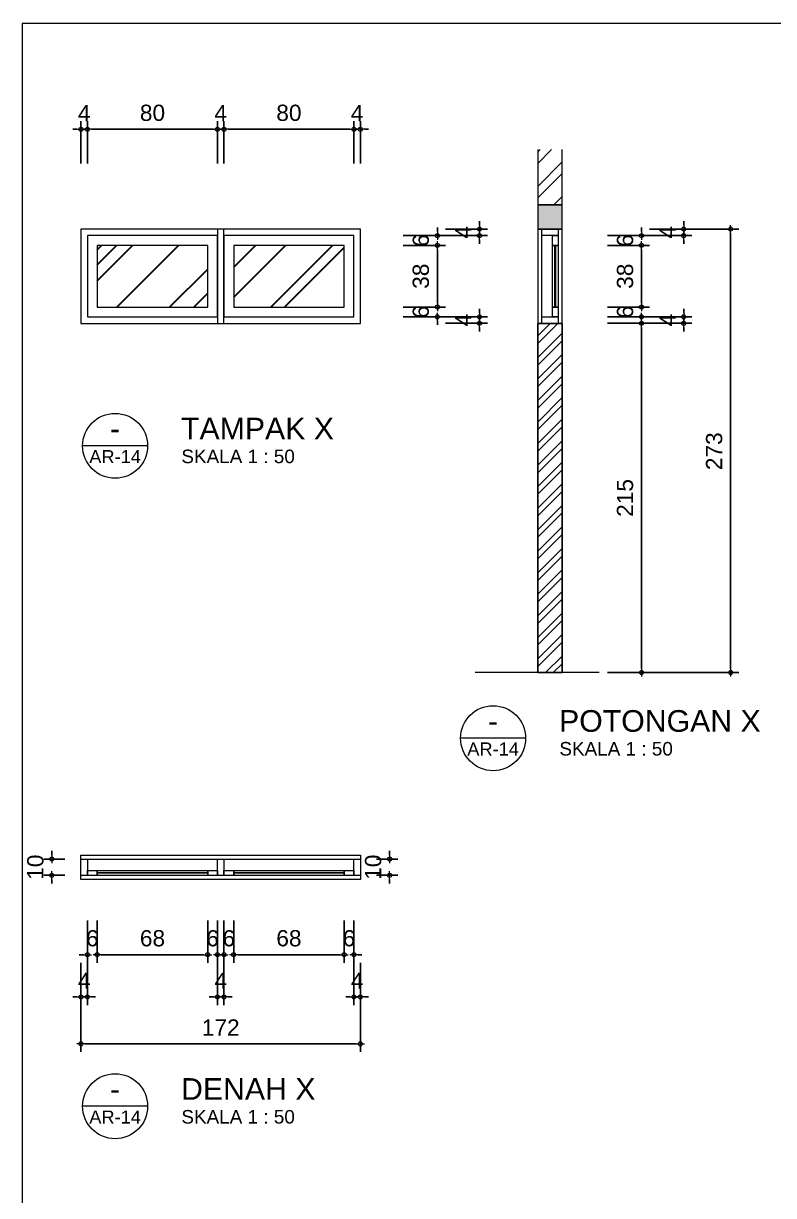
# Model space of a CAD drawing. Header units: inches. Extents: x 249 to 1192, y -18 to 440.
# Drawn here: x 276.77 to 286.01, y 130.47 to 144.9 of the extents above; entities that cross this region are included whole.
import ezdxf
from ezdxf.enums import TextEntityAlignment as Align

# ---------------------------------------------------------------- set-up
doc = ezdxf.new("R2010")
doc.units = ezdxf.units.IN
doc.header["$MEASUREMENT"] = 0
for name, color, linetype, lineweight in [('ars', 11, 'Continuous', 0), ('ARSIR', 8, 'Continuous', 5), ('KACA', 141, 'Continuous', 30), ('KUSEN', 16, 'Continuous', 15), ('lan', 7, 'Continuous', 15), ('NOT', 7, 'Continuous', 9), ('tem', 5, 'Continuous', 20), ('TEXS', 7, 'Continuous', 9)]:
    doc.layers.add(name, color=color, linetype=linetype, lineweight=lineweight)
doc.styles.add('S', font='SIMPLEX', dxfattribs={"width": 1.1})
doc.styles.get("Standard").update_dxf_attribs({"font": 'arial.ttf'})
doc.dimstyles.new('SK-50', dxfattribs={"dimtxt": 0.25, "dimasz": 0.1, "dimexe": 0.1, "dimexo": 0, "dimgap": 0.1, "dimtad": 1, "dimdec": 0, "dimlfac": 50, "dimzin": 12, "dimdsep": 46, "dimtxsty": 'Standard', "dimblk": 'BULAT', "dimcen": 0.1, "dimadec": 0, "dimazin": 3, "dimtfac": 1, "dimtdec": 0, "dimtix": 1, "dimtofl": 0, "dimtmove": 0, "dimatfit": 3, "dimldrblk": 'BULAT', "dimfxl": 0, "dimtolj": 1, "dimtzin": 0, "dimarcsym": 0})

# ---------------------------------------------------------------- blocks, each defined once
blk = doc.blocks.new('BULAT')
for p, q in [((-1, 0), (1, 0)), ((0, -1), (0, 1))]:
    blk.add_line(p, q)
blk.add_circle((0, 0), 0.5)
blk = doc.blocks.new('*D815')
at = {"layer": 'DEFPOINTS', "color": 0}
for p in [(277.48, 143.596), (277.48, 143.177), (277.56, 143.177)]:
    blk.add_point(p, dxfattribs=at)
at = {"layer": 'TEXS', "color": 0, "lineweight": -2}
for p, q in [((277.48, 143.177), (277.48, 143.696)), ((277.56, 143.177), (277.56, 143.696)), ((277.43, 143.596), (277.38, 143.596)), ((277.61, 143.596), (277.66, 143.596))]:
    blk.add_line(p, q, dxfattribs=at)
at = {"layer": 'TEXS', "color": 0, "lineweight": -2, "xscale": 0.05, "yscale": 0.05, "zscale": 0.05}
blk.add_blockref('BULAT', (277.48, 143.596), dxfattribs=at)
at = {"layer": 'TEXS', "color": 0, "lineweight": -2, "xscale": 0.05, "yscale": 0.05, "zscale": 0.05, "rotation": 180}
blk.add_blockref('BULAT', (277.56, 143.596), dxfattribs=at)
at = {"layer": 'TEXS', "color": 0, "insert": (277.52, 143.796), "char_height": 0.2, "attachment_point": 5}
blk.add_mtext('\\A1;4', dxfattribs=at)
blk = doc.blocks.new('*D816')
at = {"layer": 'DEFPOINTS', "color": 0}
for p in [(277.56, 143.596), (277.56, 143.177), (279.161, 143.177)]:
    blk.add_point(p, dxfattribs=at)
at = {"layer": 'TEXS', "color": 0, "lineweight": -2}
for p, q in [((277.56, 143.177), (277.56, 143.696)), ((279.161, 143.177), (279.161, 143.696)), ((279.111, 143.596), (277.61, 143.596))]:
    blk.add_line(p, q, dxfattribs=at)
at = {"layer": 'TEXS', "color": 0, "lineweight": -2, "xscale": 0.05, "yscale": 0.05, "zscale": 0.05, "rotation": 180}
blk.add_blockref('BULAT', (277.56, 143.596), dxfattribs=at)
at = {"layer": 'TEXS', "color": 0, "lineweight": -2, "xscale": 0.05, "yscale": 0.05, "zscale": 0.05}
blk.add_blockref('BULAT', (279.161, 143.596), dxfattribs=at)
at = {"layer": 'TEXS', "color": 0, "insert": (278.361, 143.798), "char_height": 0.2, "attachment_point": 5}
blk.add_mtext('\\A1;80', dxfattribs=at)
blk = doc.blocks.new('*D817')
at = {"layer": 'DEFPOINTS', "color": 0}
for p in [(279.161, 143.596), (279.161, 143.177), (279.241, 143.177)]:
    blk.add_point(p, dxfattribs=at)
at = {"layer": 'TEXS', "color": 0, "lineweight": -2}
for p, q in [((279.161, 143.177), (279.161, 143.696)), ((279.241, 143.177), (279.241, 143.696)), ((279.111, 143.596), (279.061, 143.596)), ((279.291, 143.596), (279.341, 143.596))]:
    blk.add_line(p, q, dxfattribs=at)
at = {"layer": 'TEXS', "color": 0, "lineweight": -2, "xscale": 0.05, "yscale": 0.05, "zscale": 0.05}
blk.add_blockref('BULAT', (279.161, 143.596), dxfattribs=at)
at = {"layer": 'TEXS', "color": 0, "lineweight": -2, "xscale": 0.05, "yscale": 0.05, "zscale": 0.05, "rotation": 180}
blk.add_blockref('BULAT', (279.241, 143.596), dxfattribs=at)
at = {"layer": 'TEXS', "color": 0, "insert": (279.201, 143.796), "char_height": 0.2, "attachment_point": 5}
blk.add_mtext('\\A1;4', dxfattribs=at)
blk = doc.blocks.new('*D818')
at = {"layer": 'DEFPOINTS', "color": 0}
for p in [(279.241, 143.596), (279.241, 143.177), (280.841, 143.177)]:
    blk.add_point(p, dxfattribs=at)
at = {"layer": 'TEXS', "color": 0, "lineweight": -2}
for p, q in [((279.241, 143.177), (279.241, 143.696)), ((280.841, 143.177), (280.841, 143.696)), ((280.791, 143.596), (279.291, 143.596))]:
    blk.add_line(p, q, dxfattribs=at)
at = {"layer": 'TEXS', "color": 0, "lineweight": -2, "xscale": 0.05, "yscale": 0.05, "zscale": 0.05, "rotation": 180}
blk.add_blockref('BULAT', (279.241, 143.596), dxfattribs=at)
at = {"layer": 'TEXS', "color": 0, "lineweight": -2, "xscale": 0.05, "yscale": 0.05, "zscale": 0.05}
blk.add_blockref('BULAT', (280.841, 143.596), dxfattribs=at)
at = {"layer": 'TEXS', "color": 0, "insert": (280.041, 143.798), "char_height": 0.2, "attachment_point": 5}
blk.add_mtext('\\A1;80', dxfattribs=at)
blk = doc.blocks.new('*D819')
at = {"layer": 'DEFPOINTS', "color": 0}
for p in [(280.841, 143.596), (280.841, 143.177), (280.921, 143.177)]:
    blk.add_point(p, dxfattribs=at)
at = {"layer": 'TEXS', "color": 0, "lineweight": -2}
for p, q in [((280.841, 143.177), (280.841, 143.696)), ((280.921, 143.177), (280.921, 143.696)), ((280.791, 143.596), (280.741, 143.596)), ((280.971, 143.596), (281.021, 143.596))]:
    blk.add_line(p, q, dxfattribs=at)
at = {"layer": 'TEXS', "color": 0, "lineweight": -2, "xscale": 0.05, "yscale": 0.05, "zscale": 0.05}
blk.add_blockref('BULAT', (280.841, 143.596), dxfattribs=at)
at = {"layer": 'TEXS', "color": 0, "lineweight": -2, "xscale": 0.05, "yscale": 0.05, "zscale": 0.05, "rotation": 180}
blk.add_blockref('BULAT', (280.921, 143.596), dxfattribs=at)
at = {"layer": 'TEXS', "color": 0, "insert": (280.881, 143.796), "char_height": 0.2, "attachment_point": 5}
blk.add_mtext('\\A1;4', dxfattribs=at)
blk = doc.blocks.new('*D820')
at = {"layer": 'DEFPOINTS', "color": 0}
for p in [(281.969, 142.367), (282.388, 142.367), (281.969, 142.287)]:
    blk.add_point(p, dxfattribs=at)
at = {"layer": 'TEXS', "color": 0, "lineweight": -2}
for p, q in [((282.388, 142.417), (282.388, 142.467)), ((281.969, 142.367), (282.488, 142.367)), ((281.969, 142.287), (282.488, 142.287)), ((282.388, 142.237), (282.388, 142.187))]:
    blk.add_line(p, q, dxfattribs=at)
at = {"layer": 'TEXS', "color": 0, "lineweight": -2, "xscale": 0.05, "yscale": 0.05, "zscale": 0.05}
for p, rotation in [((282.388, 142.367), 270), ((282.388, 142.287), 90)]:
    blk.add_blockref('BULAT', p, dxfattribs=dict(at, rotation=rotation))
at = {"layer": 'TEXS', "color": 0, "insert": (282.188, 142.327), "char_height": 0.2, "attachment_point": 5, "rotation": 90}
blk.add_mtext('\\A1;4', dxfattribs=at)
blk = doc.blocks.new('*D821')
at = {"layer": 'DEFPOINTS', "color": 0}
for p in [(281.449, 142.287), (281.449, 142.167), (281.869, 142.287)]:
    blk.add_point(p, dxfattribs=at)
at = {"layer": 'TEXS', "color": 0, "lineweight": -2}
for p, q in [((281.869, 142.337), (281.869, 142.387)), ((281.449, 142.287), (281.969, 142.287)), ((281.449, 142.167), (281.969, 142.167)), ((281.869, 142.117), (281.869, 142.067))]:
    blk.add_line(p, q, dxfattribs=at)
at = {"layer": 'TEXS', "color": 0, "lineweight": -2, "xscale": 0.05, "yscale": 0.05, "zscale": 0.05}
for p, rotation in [((281.869, 142.287), 270), ((281.869, 142.167), 90)]:
    blk.add_blockref('BULAT', p, dxfattribs=dict(at, rotation=rotation))
at = {"layer": 'TEXS', "color": 0, "insert": (281.666, 142.227), "char_height": 0.2, "attachment_point": 5, "rotation": 90}
blk.add_mtext('\\A1;6', dxfattribs=at)
blk = doc.blocks.new('*D822')
at = {"layer": 'DEFPOINTS', "color": 0}
for p in [(281.449, 142.167), (281.869, 142.167), (281.449, 141.407)]:
    blk.add_point(p, dxfattribs=at)
at = {"layer": 'TEXS', "color": 0, "lineweight": -2}
for p, q in [((281.449, 142.167), (281.969, 142.167)), ((281.869, 141.457), (281.869, 142.117)), ((281.449, 141.407), (281.969, 141.407))]:
    blk.add_line(p, q, dxfattribs=at)
at = {"layer": 'TEXS', "color": 0, "lineweight": -2, "xscale": 0.05, "yscale": 0.05, "zscale": 0.05}
for p, rotation in [((281.869, 142.167), 90), ((281.869, 141.407), 270)]:
    blk.add_blockref('BULAT', p, dxfattribs=dict(at, rotation=rotation))
at = {"layer": 'TEXS', "color": 0, "insert": (281.666, 141.787), "char_height": 0.2, "attachment_point": 5, "rotation": 90}
blk.add_mtext('\\A1;38', dxfattribs=at)
blk = doc.blocks.new('*D823')
at = {"layer": 'DEFPOINTS', "color": 0}
for p in [(281.449, 141.407), (281.869, 141.407), (281.449, 141.287)]:
    blk.add_point(p, dxfattribs=at)
at = {"layer": 'TEXS', "color": 0, "lineweight": -2}
for p, q in [((281.869, 141.457), (281.869, 141.507)), ((281.449, 141.407), (281.969, 141.407)), ((281.449, 141.287), (281.969, 141.287)), ((281.869, 141.237), (281.869, 141.187))]:
    blk.add_line(p, q, dxfattribs=at)
at = {"layer": 'TEXS', "color": 0, "lineweight": -2, "xscale": 0.05, "yscale": 0.05, "zscale": 0.05}
for p, rotation in [((281.869, 141.407), 270), ((281.869, 141.287), 90)]:
    blk.add_blockref('BULAT', p, dxfattribs=dict(at, rotation=rotation))
at = {"layer": 'TEXS', "color": 0, "insert": (281.666, 141.347), "char_height": 0.2, "attachment_point": 5, "rotation": 90}
blk.add_mtext('\\A1;6', dxfattribs=at)
blk = doc.blocks.new('*D824')
at = {"layer": 'DEFPOINTS', "color": 0}
for p in [(281.969, 141.287), (281.969, 141.207), (282.388, 141.287)]:
    blk.add_point(p, dxfattribs=at)
at = {"layer": 'TEXS', "color": 0, "lineweight": -2}
for p, q in [((282.388, 141.337), (282.388, 141.387)), ((281.969, 141.287), (282.488, 141.287)), ((281.969, 141.207), (282.488, 141.207)), ((282.388, 141.157), (282.388, 141.107))]:
    blk.add_line(p, q, dxfattribs=at)
at = {"layer": 'TEXS', "color": 0, "lineweight": -2, "xscale": 0.05, "yscale": 0.05, "zscale": 0.05}
for p, rotation in [((282.388, 141.287), 270), ((282.388, 141.207), 90)]:
    blk.add_blockref('BULAT', p, dxfattribs=dict(at, rotation=rotation))
at = {"layer": 'TEXS', "color": 0, "insert": (282.188, 141.247), "char_height": 0.2, "attachment_point": 5, "rotation": 90}
blk.add_mtext('\\A1;4', dxfattribs=at)
blk = doc.blocks.new('*D825')
at = {"layer": 'DEFPOINTS', "color": 0}
for p in [(277.68, 133.852), (279.041, 133.852), (277.68, 133.432)]:
    blk.add_point(p, dxfattribs=at)
at = {"layer": 'TEXS', "color": 0, "lineweight": -2}
for p, q in [((277.68, 133.852), (277.68, 133.332)), ((279.041, 133.852), (279.041, 133.332)), ((278.991, 133.432), (277.73, 133.432))]:
    blk.add_line(p, q, dxfattribs=at)
at = {"layer": 'TEXS', "color": 0, "lineweight": -2, "xscale": 0.05, "yscale": 0.05, "zscale": 0.05}
for p, rotation in [((277.68, 133.432), 179.9999999999739), ((279.041, 133.432), 359.999999999974)]:
    blk.add_blockref('BULAT', p, dxfattribs=dict(at, rotation=rotation))
at = {"layer": 'TEXS', "color": 0, "insert": (278.361, 133.634), "char_height": 0.2, "attachment_point": 5}
blk.add_mtext('\\A1;68', dxfattribs=at)
blk = doc.blocks.new('*D826')
at = {"layer": 'DEFPOINTS', "color": 0}
for p in [(277.121, 134.61), (277.28, 134.61), (277.28, 134.41)]:
    blk.add_point(p, dxfattribs=at)
at = {"layer": 'TEXS', "color": 0, "lineweight": -2}
for p, q in [((277.121, 134.66), (277.121, 134.71)), ((277.28, 134.61), (277.021, 134.61)), ((277.28, 134.41), (277.021, 134.41)), ((277.121, 134.36), (277.121, 134.31))]:
    blk.add_line(p, q, dxfattribs=at)
at = {"layer": 'TEXS', "color": 0, "lineweight": -2, "xscale": 0.05, "yscale": 0.05, "zscale": 0.05}
for p, rotation in [((277.121, 134.61), 270), ((277.121, 134.41), 90)]:
    blk.add_blockref('BULAT', p, dxfattribs=dict(at, rotation=rotation))
at = {"layer": 'TEXS', "color": 0, "insert": (276.919, 134.51), "char_height": 0.2, "attachment_point": 5, "rotation": 90}
blk.add_mtext('\\A1;10', dxfattribs=at)
blk = doc.blocks.new('*D827')
at = {"layer": 'DEFPOINTS', "color": 0}
for p in [(277.48, 133.332), (280.921, 133.332), (280.921, 132.335)]:
    blk.add_point(p, dxfattribs=at)
at = {"layer": 'TEXS', "color": 0, "lineweight": -2}
for p, q in [((277.48, 133.332), (277.48, 132.235)), ((280.921, 133.332), (280.921, 132.235)), ((277.53, 132.335), (280.871, 132.335))]:
    blk.add_line(p, q, dxfattribs=at)
at = {"layer": 'TEXS', "color": 0, "lineweight": -2, "xscale": 0.05, "yscale": 0.05, "zscale": 0.05, "rotation": 180}
blk.add_blockref('BULAT', (277.48, 132.335), dxfattribs=at)
at = {"layer": 'TEXS', "color": 0, "lineweight": -2, "xscale": 0.05, "yscale": 0.05, "zscale": 0.05}
blk.add_blockref('BULAT', (280.921, 132.335), dxfattribs=at)
at = {"layer": 'TEXS', "color": 0, "insert": (279.201, 132.536), "char_height": 0.2, "attachment_point": 5}
blk.add_mtext('\\A1;172', dxfattribs=at)
blk = doc.blocks.new('*D828')
at = {"layer": 'DEFPOINTS', "color": 0}
for p in [(277.48, 133.332), (277.56, 133.332), (277.48, 132.913)]:
    blk.add_point(p, dxfattribs=at)
at = {"layer": 'TEXS', "color": 0, "lineweight": -2}
for p, q in [((277.48, 133.332), (277.48, 132.813)), ((277.56, 133.332), (277.56, 132.813)), ((277.43, 132.913), (277.38, 132.913)), ((277.61, 132.913), (277.66, 132.913))]:
    blk.add_line(p, q, dxfattribs=at)
at = {"layer": 'TEXS', "color": 0, "lineweight": -2, "xscale": 0.05, "yscale": 0.05, "zscale": 0.05}
for p, rotation in [((277.48, 132.913), 359.999999999974), ((277.56, 132.913), 179.9999999999739)]:
    blk.add_blockref('BULAT', p, dxfattribs=dict(at, rotation=rotation))
at = {"layer": 'TEXS', "color": 0, "insert": (277.52, 133.113), "char_height": 0.2, "attachment_point": 5}
blk.add_mtext('\\A1;4', dxfattribs=at)
blk = doc.blocks.new('*D829')
at = {"layer": 'DEFPOINTS', "color": 0}
for p in [(277.56, 133.852), (277.68, 133.852), (277.56, 133.432)]:
    blk.add_point(p, dxfattribs=at)
at = {"layer": 'TEXS', "color": 0, "lineweight": -2}
for p, q in [((277.56, 133.852), (277.56, 133.332)), ((277.68, 133.852), (277.68, 133.332)), ((277.51, 133.432), (277.46, 133.432)), ((277.73, 133.432), (277.78, 133.432))]:
    blk.add_line(p, q, dxfattribs=at)
at = {"layer": 'TEXS', "color": 0, "lineweight": -2, "xscale": 0.05, "yscale": 0.05, "zscale": 0.05}
for p, rotation in [((277.56, 133.432), 359.999999999974), ((277.68, 133.432), 179.9999999999739)]:
    blk.add_blockref('BULAT', p, dxfattribs=dict(at, rotation=rotation))
at = {"layer": 'TEXS', "color": 0, "insert": (277.62, 133.634), "char_height": 0.2, "attachment_point": 5}
blk.add_mtext('\\A1;6', dxfattribs=at)
blk = doc.blocks.new('*D830')
at = {"layer": 'DEFPOINTS', "color": 0}
for p in [(279.041, 133.852), (279.161, 133.852), (279.041, 133.432)]:
    blk.add_point(p, dxfattribs=at)
at = {"layer": 'TEXS', "color": 0, "lineweight": -2}
for p, q in [((279.041, 133.852), (279.041, 133.332)), ((279.161, 133.852), (279.161, 133.332)), ((278.991, 133.432), (278.941, 133.432)), ((279.211, 133.432), (279.261, 133.432))]:
    blk.add_line(p, q, dxfattribs=at)
at = {"layer": 'TEXS', "color": 0, "lineweight": -2, "xscale": 0.05, "yscale": 0.05, "zscale": 0.05}
for p, rotation in [((279.041, 133.432), 359.999999999974), ((279.161, 133.432), 179.9999999999739)]:
    blk.add_blockref('BULAT', p, dxfattribs=dict(at, rotation=rotation))
at = {"layer": 'TEXS', "color": 0, "insert": (279.101, 133.634), "char_height": 0.2, "attachment_point": 5}
blk.add_mtext('\\A1;6', dxfattribs=at)
blk = doc.blocks.new('*D831')
at = {"layer": 'DEFPOINTS', "color": 0}
for p in [(279.161, 133.332), (279.241, 133.332), (279.161, 132.913)]:
    blk.add_point(p, dxfattribs=at)
at = {"layer": 'TEXS', "color": 0, "lineweight": -2}
for p, q in [((279.161, 133.332), (279.161, 132.813)), ((279.241, 133.332), (279.241, 132.813)), ((279.111, 132.913), (279.061, 132.913)), ((279.291, 132.913), (279.341, 132.913))]:
    blk.add_line(p, q, dxfattribs=at)
at = {"layer": 'TEXS', "color": 0, "lineweight": -2, "xscale": 0.05, "yscale": 0.05, "zscale": 0.05}
for p, rotation in [((279.161, 132.913), 359.999999999974), ((279.241, 132.913), 179.9999999999739)]:
    blk.add_blockref('BULAT', p, dxfattribs=dict(at, rotation=rotation))
at = {"layer": 'TEXS', "color": 0, "insert": (279.201, 133.113), "char_height": 0.2, "attachment_point": 5}
blk.add_mtext('\\A1;4', dxfattribs=at)
blk = doc.blocks.new('*D832')
at = {"layer": 'DEFPOINTS', "color": 0}
for p in [(279.241, 133.852), (279.361, 133.852), (279.241, 133.432)]:
    blk.add_point(p, dxfattribs=at)
at = {"layer": 'TEXS', "color": 0, "lineweight": -2}
for p, q in [((279.241, 133.852), (279.241, 133.332)), ((279.361, 133.852), (279.361, 133.332)), ((279.191, 133.432), (279.141, 133.432)), ((279.411, 133.432), (279.461, 133.432))]:
    blk.add_line(p, q, dxfattribs=at)
at = {"layer": 'TEXS', "color": 0, "lineweight": -2, "xscale": 0.05, "yscale": 0.05, "zscale": 0.05}
for p, rotation in [((279.241, 133.432), 359.999999999974), ((279.361, 133.432), 179.9999999999739)]:
    blk.add_blockref('BULAT', p, dxfattribs=dict(at, rotation=rotation))
at = {"layer": 'TEXS', "color": 0, "insert": (279.301, 133.634), "char_height": 0.2, "attachment_point": 5}
blk.add_mtext('\\A1;6', dxfattribs=at)
blk = doc.blocks.new('*D833')
at = {"layer": 'DEFPOINTS', "color": 0}
for p in [(279.361, 133.852), (280.721, 133.852), (279.361, 133.432)]:
    blk.add_point(p, dxfattribs=at)
at = {"layer": 'TEXS', "color": 0, "lineweight": -2}
for p, q in [((279.361, 133.852), (279.361, 133.332)), ((280.721, 133.852), (280.721, 133.332)), ((280.671, 133.432), (279.411, 133.432))]:
    blk.add_line(p, q, dxfattribs=at)
at = {"layer": 'TEXS', "color": 0, "lineweight": -2, "xscale": 0.05, "yscale": 0.05, "zscale": 0.05}
for p, rotation in [((279.361, 133.432), 179.9999999999739), ((280.721, 133.432), 359.999999999974)]:
    blk.add_blockref('BULAT', p, dxfattribs=dict(at, rotation=rotation))
at = {"layer": 'TEXS', "color": 0, "insert": (280.041, 133.634), "char_height": 0.2, "attachment_point": 5}
blk.add_mtext('\\A1;68', dxfattribs=at)
blk = doc.blocks.new('*D834')
at = {"layer": 'DEFPOINTS', "color": 0}
for p in [(280.721, 133.852), (280.841, 133.852), (280.721, 133.432)]:
    blk.add_point(p, dxfattribs=at)
at = {"layer": 'TEXS', "color": 0, "lineweight": -2}
for p, q in [((280.721, 133.852), (280.721, 133.332)), ((280.841, 133.852), (280.841, 133.332)), ((280.671, 133.432), (280.621, 133.432)), ((280.891, 133.432), (280.941, 133.432))]:
    blk.add_line(p, q, dxfattribs=at)
at = {"layer": 'TEXS', "color": 0, "lineweight": -2, "xscale": 0.05, "yscale": 0.05, "zscale": 0.05}
for p, rotation in [((280.721, 133.432), 359.999999999974), ((280.841, 133.432), 179.9999999999739)]:
    blk.add_blockref('BULAT', p, dxfattribs=dict(at, rotation=rotation))
at = {"layer": 'TEXS', "color": 0, "insert": (280.781, 133.634), "char_height": 0.2, "attachment_point": 5}
blk.add_mtext('\\A1;6', dxfattribs=at)
blk = doc.blocks.new('*D835')
at = {"layer": 'DEFPOINTS', "color": 0}
for p in [(280.841, 133.332), (280.921, 133.332), (280.841, 132.913)]:
    blk.add_point(p, dxfattribs=at)
at = {"layer": 'TEXS', "color": 0, "lineweight": -2}
for p, q in [((280.841, 133.332), (280.841, 132.813)), ((280.921, 133.332), (280.921, 132.813)), ((280.791, 132.913), (280.741, 132.913)), ((280.971, 132.913), (281.021, 132.913))]:
    blk.add_line(p, q, dxfattribs=at)
at = {"layer": 'TEXS', "color": 0, "lineweight": -2, "xscale": 0.05, "yscale": 0.05, "zscale": 0.05}
for p, rotation in [((280.841, 132.913), 359.999999999974), ((280.921, 132.913), 179.9999999999739)]:
    blk.add_blockref('BULAT', p, dxfattribs=dict(at, rotation=rotation))
at = {"layer": 'TEXS', "color": 0, "insert": (280.881, 133.113), "char_height": 0.2, "attachment_point": 5}
blk.add_mtext('\\A1;4', dxfattribs=at)
blk = doc.blocks.new('Ndtpd')
blk.add_line((0.747, 0), (-0.747, 0))
blk.add_circle((0, 0), 0.747)
at = {"color": 10, "style": 'S', "width": 1.1, "flags": 4}
blk.add_attdef('NO', text='', height=0.5, dxfattribs=at).set_placement((0, 0.148), align=Align.CENTER)
blk.add_attdef('NDTPD', (1.516, 0.148), '', height=0.5, dxfattribs=at)
at = {"color": 5, "style": 'S', "width": 1.1, "flags": 4}
blk.add_attdef('NOLBR', text='', height=0.3, dxfattribs=at).set_placement((0, -0.398), align=Align.CENTER)
blk.add_attdef('SKALA', (1.523, -0.398), '', height=0.3, dxfattribs=at)
blk = doc.blocks.new('*D836')
at = {"layer": 'DEFPOINTS', "color": 0}
for p in [(281.121, 134.61), (281.281, 134.61), (281.121, 134.41)]:
    blk.add_point(p, dxfattribs=at)
at = {"layer": 'TEXS', "color": 0, "lineweight": -2}
for p, q in [((281.281, 134.66), (281.281, 134.71)), ((281.121, 134.61), (281.381, 134.61)), ((281.121, 134.41), (281.381, 134.41)), ((281.281, 134.36), (281.281, 134.31))]:
    blk.add_line(p, q, dxfattribs=at)
at = {"layer": 'TEXS', "color": 0, "lineweight": -2, "xscale": 0.05, "yscale": 0.05, "zscale": 0.05}
for p, rotation in [((281.281, 134.61), 270), ((281.281, 134.41), 90)]:
    blk.add_blockref('BULAT', p, dxfattribs=dict(at, rotation=rotation))
at = {"layer": 'TEXS', "color": 0, "insert": (281.079, 134.51), "char_height": 0.2, "attachment_point": 5, "rotation": 90}
blk.add_mtext('\\A1;10', dxfattribs=at)
blk = doc.blocks.new('*D837')
at = {"layer": 'DEFPOINTS', "color": 0}
for p in [(284.483, 142.367), (284.903, 142.367), (284.483, 142.287)]:
    blk.add_point(p, dxfattribs=at)
at = {"layer": 'TEXS', "color": 0, "lineweight": -2}
for p, q in [((284.903, 142.417), (284.903, 142.467)), ((284.483, 142.367), (285.003, 142.367)), ((284.483, 142.287), (285.003, 142.287)), ((284.903, 142.237), (284.903, 142.187))]:
    blk.add_line(p, q, dxfattribs=at)
at = {"layer": 'TEXS', "color": 0, "lineweight": -2, "xscale": 0.05, "yscale": 0.05, "zscale": 0.05}
for p, rotation in [((284.903, 142.367), 270), ((284.903, 142.287), 90)]:
    blk.add_blockref('BULAT', p, dxfattribs=dict(at, rotation=rotation))
at = {"layer": 'TEXS', "color": 0, "insert": (284.703, 142.327), "char_height": 0.2, "attachment_point": 5, "rotation": 90}
blk.add_mtext('\\A1;4', dxfattribs=at)
blk = doc.blocks.new('*D838')
at = {"layer": 'DEFPOINTS', "color": 0}
for p in [(283.964, 142.287), (283.964, 142.167), (284.383, 142.287)]:
    blk.add_point(p, dxfattribs=at)
at = {"layer": 'TEXS', "color": 0, "lineweight": -2}
for p, q in [((284.383, 142.337), (284.383, 142.387)), ((283.964, 142.287), (284.483, 142.287)), ((283.964, 142.167), (284.483, 142.167)), ((284.383, 142.117), (284.383, 142.067))]:
    blk.add_line(p, q, dxfattribs=at)
at = {"layer": 'TEXS', "color": 0, "lineweight": -2, "xscale": 0.05, "yscale": 0.05, "zscale": 0.05}
for p, rotation in [((284.383, 142.287), 270), ((284.383, 142.167), 90)]:
    blk.add_blockref('BULAT', p, dxfattribs=dict(at, rotation=rotation))
at = {"layer": 'TEXS', "color": 0, "insert": (284.181, 142.227), "char_height": 0.2, "attachment_point": 5, "rotation": 90}
blk.add_mtext('\\A1;6', dxfattribs=at)
blk = doc.blocks.new('*D839')
at = {"layer": 'DEFPOINTS', "color": 0}
for p in [(283.964, 142.167), (284.383, 142.167), (283.964, 141.407)]:
    blk.add_point(p, dxfattribs=at)
at = {"layer": 'TEXS', "color": 0, "lineweight": -2}
for p, q in [((283.964, 142.167), (284.483, 142.167)), ((284.383, 141.457), (284.383, 142.117)), ((283.964, 141.407), (284.483, 141.407))]:
    blk.add_line(p, q, dxfattribs=at)
at = {"layer": 'TEXS', "color": 0, "lineweight": -2, "xscale": 0.05, "yscale": 0.05, "zscale": 0.05}
for p, rotation in [((284.383, 142.167), 90), ((284.383, 141.407), 270)]:
    blk.add_blockref('BULAT', p, dxfattribs=dict(at, rotation=rotation))
at = {"layer": 'TEXS', "color": 0, "insert": (284.181, 141.787), "char_height": 0.2, "attachment_point": 5, "rotation": 90}
blk.add_mtext('\\A1;38', dxfattribs=at)
blk = doc.blocks.new('*D840')
at = {"layer": 'DEFPOINTS', "color": 0}
for p in [(283.964, 141.407), (284.383, 141.407), (283.964, 141.287)]:
    blk.add_point(p, dxfattribs=at)
at = {"layer": 'TEXS', "color": 0, "lineweight": -2}
for p, q in [((284.383, 141.457), (284.383, 141.507)), ((283.964, 141.407), (284.483, 141.407)), ((283.964, 141.287), (284.483, 141.287)), ((284.383, 141.237), (284.383, 141.187))]:
    blk.add_line(p, q, dxfattribs=at)
at = {"layer": 'TEXS', "color": 0, "lineweight": -2, "xscale": 0.05, "yscale": 0.05, "zscale": 0.05}
for p, rotation in [((284.383, 141.407), 270), ((284.383, 141.287), 90)]:
    blk.add_blockref('BULAT', p, dxfattribs=dict(at, rotation=rotation))
at = {"layer": 'TEXS', "color": 0, "insert": (284.181, 141.347), "char_height": 0.2, "attachment_point": 5, "rotation": 90}
blk.add_mtext('\\A1;6', dxfattribs=at)
blk = doc.blocks.new('*D841')
at = {"layer": 'DEFPOINTS', "color": 0}
for p in [(284.483, 141.287), (284.483, 141.207), (284.903, 141.287)]:
    blk.add_point(p, dxfattribs=at)
at = {"layer": 'TEXS', "color": 0, "lineweight": -2}
for p, q in [((284.903, 141.337), (284.903, 141.387)), ((284.483, 141.287), (285.003, 141.287)), ((284.483, 141.207), (285.003, 141.207)), ((284.903, 141.157), (284.903, 141.107))]:
    blk.add_line(p, q, dxfattribs=at)
at = {"layer": 'TEXS', "color": 0, "lineweight": -2, "xscale": 0.05, "yscale": 0.05, "zscale": 0.05}
for p, rotation in [((284.903, 141.287), 270), ((284.903, 141.207), 90)]:
    blk.add_blockref('BULAT', p, dxfattribs=dict(at, rotation=rotation))
at = {"layer": 'TEXS', "color": 0, "insert": (284.703, 141.247), "char_height": 0.2, "attachment_point": 5, "rotation": 90}
blk.add_mtext('\\A1;4', dxfattribs=at)
blk = doc.blocks.new('*D842')
at = {"layer": 'DEFPOINTS', "color": 0}
for p in [(283.964, 141.207), (284.383, 141.207), (283.964, 136.907)]:
    blk.add_point(p, dxfattribs=at)
at = {"layer": 'TEXS', "color": 0, "lineweight": -2}
for p, q in [((283.964, 141.207), (284.483, 141.207)), ((284.383, 136.957), (284.383, 141.157)), ((283.964, 136.907), (284.483, 136.907))]:
    blk.add_line(p, q, dxfattribs=at)
at = {"layer": 'TEXS', "color": 0, "lineweight": -2, "xscale": 0.05, "yscale": 0.05, "zscale": 0.05}
for p, rotation in [((284.383, 141.207), 90), ((284.383, 136.907), 270)]:
    blk.add_blockref('BULAT', p, dxfattribs=dict(at, rotation=rotation))
at = {"layer": 'TEXS', "color": 0, "insert": (284.181, 139.057), "char_height": 0.2, "attachment_point": 5, "rotation": 90}
blk.add_mtext('\\A1;215', dxfattribs=at)
blk = doc.blocks.new('*D843')
at = {"layer": 'DEFPOINTS', "color": 0}
for p in [(284.483, 142.367), (285.48, 142.367), (284.483, 136.907)]:
    blk.add_point(p, dxfattribs=at)
at = {"layer": 'TEXS', "color": 0, "lineweight": -2}
for p, q in [((284.483, 142.367), (285.58, 142.367)), ((285.48, 136.957), (285.48, 142.317)), ((284.483, 136.907), (285.58, 136.907))]:
    blk.add_line(p, q, dxfattribs=at)
at = {"layer": 'TEXS', "color": 0, "lineweight": -2, "xscale": 0.05, "yscale": 0.05, "zscale": 0.05}
for p, rotation in [((285.48, 142.367), 90), ((285.48, 136.907), 270)]:
    blk.add_blockref('BULAT', p, dxfattribs=dict(at, rotation=rotation))
at = {"layer": 'TEXS', "color": 0, "insert": (285.278, 139.632), "char_height": 0.2, "attachment_point": 5, "rotation": 90}
blk.add_mtext('\\A1;273', dxfattribs=at)

msp = doc.modelspace()

# ---------------------------------------------------------------- hatches: boundary and pattern name
at = {"layer": 'ars'}
h = msp.add_hatch(dxfattribs=at)
h.set_pattern_fill('ANSI32', color=256, scale=0.8, style=0)
h.set_pattern_definition([(45, (335.90724, 799.84733), (-0.21213203, 0.21213203), []), (45, (336.04866, 799.84733), (-0.21213203, 0.21213203), [])])
h.paths.add_polyline_path([(283.4057, 143.3461), (283.1057, 143.3461), (283.1057, 142.6666), (283.4057, 142.6666)])
at = {"layer": 'ARSIR'}
msp.add_hatch(color=256, dxfattribs=at).paths.add_polyline_path([(283.1057, 142.3666), (283.4057, 142.3666), (283.4057, 142.6666), (283.1057, 142.6666)])
at = {"layer": 'KACA'}
h = msp.add_hatch(dxfattribs=at)
h.set_pattern_fill('AR-RROOF', color=256, angle=45, style=0)
h.set_pattern_definition([(45, (-89.1959, -210.8055), (0.8485281, 2.2627417), [15, -2, 5, -1]), (45, (-88.609, -209.5115), (-1.6475588, 0.2333452), [3, -0.33, 6, -0.75]), (45, (-89.4434, -209.8509), (3.2031937, 4.1507168), [8, -1.4, 4, -1])])
h.paths.add_polyline_path([(280.7212, 142.1666), (279.3608, 142.1666), (279.3608, 141.4066), (280.7212, 141.4066)])
h.paths.add_polyline_path([(279.0408, 142.1666), (277.6804, 142.1666), (277.6804, 141.4066), (279.0408, 141.4066)])
at = {"layer": 'KUSEN'}
h = msp.add_hatch(dxfattribs=at)
h.set_pattern_fill('STEEL', color=11, scale=1.5, style=0)
h.set_pattern_definition([(45, (-304.62641, 515.51042), (-0.13258252, 0.13258252), []), (45, (-304.62641, 515.60417), (-0.13258252, 0.13258252), [])])
h.paths.add_polyline_path([(283.1057, 136.9066), (283.4057, 136.9066), (283.4057, 141.2066), (283.1057, 141.2066)])

# ---------------------------------------------------------------- linework, layer by layer
at = {"layer": 'ars'}
for points in [[(283.3157, 142.1666), (283.3257, 142.1666), (283.3257, 141.4066), (283.3157, 141.4066)], [(277.6804, 134.4446), (279.0408, 134.4446), (279.0408, 134.4346), (277.6804, 134.4346)], [(279.3608, 134.4447), (280.7212, 134.4447), (280.7212, 134.4347), (279.3608, 134.4347)]]:
    msp.add_lwpolyline(points, close=True, dxfattribs=at)
at = {"layer": 'KUSEN'}
msp.add_line((283.4057, 142.3666), (283.1057, 142.3666), dxfattribs=at)
at = {"layer": 'KUSEN', "color": 4}
msp.add_line((283.8609, 136.9066), (282.3329, 136.9066), dxfattribs=at)
msp.add_lwpolyline([(283.1057, 142.3666), (283.4057, 142.3666), (283.4057, 142.6666), (283.1057, 142.6666)], close=True, dxfattribs=at)
at = {"layer": 'KUSEN'}
for points in [[(279.2408, 142.3666), (277.4804, 142.3666), (277.4804, 141.2066), (279.2408, 141.2066)], [(280.9212, 142.3666), (279.1608, 142.3666), (279.1608, 141.2066), (280.9212, 141.2066)], [(283.1557, 142.3666), (283.3557, 142.3666), (283.3557, 141.2066), (283.1557, 141.2066)], [(283.1557, 142.3666), (283.3557, 142.3666), (283.3557, 142.2866), (283.1557, 142.2866)], [(279.1608, 142.2866), (277.5604, 142.2866), (277.5604, 141.2866), (279.1608, 141.2866)], [(279.0408, 142.1666), (277.6804, 142.1666), (277.6804, 141.4066), (279.0408, 141.4066)], [(280.8412, 142.2866), (279.2408, 142.2866), (279.2408, 141.2866), (280.8412, 141.2866)], [(280.7212, 142.1666), (279.3608, 142.1666), (279.3608, 141.4066), (280.7212, 141.4066)], [(283.2857, 142.2866), (283.3557, 142.2866), (283.3557, 142.1666), (283.2857, 142.1666)], [(283.2857, 142.1666), (283.3557, 142.1666), (283.3557, 141.4066), (283.2857, 141.4066)], [(283.2857, 141.4066), (283.3557, 141.4066), (283.3557, 141.2866), (283.2857, 141.2866)], [(283.1557, 141.2866), (283.3557, 141.2866), (283.3557, 141.2066), (283.1557, 141.2066)], [(277.4804, 134.6096), (277.5604, 134.6096), (277.5604, 134.4096), (277.4804, 134.4096)], [(277.4804, 134.6096), (280.9212, 134.6096), (280.9212, 134.4096), (277.4804, 134.4096)], [(279.1608, 134.6096), (279.2408, 134.6096), (279.2408, 134.4096), (279.1608, 134.4096)], [(280.8412, 134.6096), (280.9212, 134.6096), (280.9212, 134.4096), (280.8412, 134.4096)], [(277.5604, 134.4095), (277.5604, 134.4696), (277.6804, 134.4696), (277.6804, 134.4096)], [(277.6804, 134.4696), (279.0408, 134.4696), (279.0408, 134.4096), (277.6804, 134.4096)], [(279.0408, 134.4095), (279.0408, 134.4696), (279.1608, 134.4696), (279.1608, 134.4096)], [(279.2408, 134.4096), (279.2408, 134.4697), (279.3608, 134.4697), (279.3608, 134.4097)], [(279.3608, 134.4697), (280.7212, 134.4697), (280.7212, 134.4095), (279.3608, 134.4096)], [(280.7212, 134.4095), (280.7212, 134.4696), (280.8412, 134.4696), (280.8412, 134.4096)]]:
    msp.add_lwpolyline(points, close=True, dxfattribs=at)
at = {"layer": 'lan'}
msp.add_lwpolyline([(283.1057, 141.2066), (283.4057, 141.2066), (283.4057, 142.3666), (283.1057, 142.3666)], close=True, dxfattribs=at)
at = {"layer": 'lan', "ltscale": 0.1}
msp.add_lwpolyline([(277.4804, 134.6596), (280.9212, 134.6596), (280.9212, 134.3596), (277.4804, 134.3596)], close=True, dxfattribs=at)
at = {"layer": 'tem'}
msp.add_lwpolyline([(283.1057, 143.3461), (283.1057, 142.6666), (283.4057, 142.6666), (283.4057, 143.3461)], dxfattribs=at)
for points in [[(283.1057, 136.9066), (283.4057, 136.9066), (283.4057, 141.2066), (283.1057, 141.2066)], [(283.4057, 136.9066), (283.1057, 136.9066), (283.1057, 141.2066), (283.4057, 141.2066)]]:
    msp.add_lwpolyline(points, close=True, dxfattribs=at)
at = {"layer": 'TEXS'}
msp.add_lwpolyline([(276.7565, 124.863), (286.2039, 124.863), (286.2039, 144.8998), (276.7565, 144.8998)], close=True, dxfattribs=at)

# ---------------------------------------------------------------- block references
at = {"layer": 'NOT', "lineweight": 0}
ref = msp.add_blockref('Ndtpd', (277.9008, 139.6985), dxfattribs=dict(at, xscale=0.5354752342703932, yscale=0.5354752342703932, zscale=0.5354752342703932))
ref.add_attrib('NO', '-', dxfattribs={"layer": '0', "height": 0.2667, "flags": 4}).set_placement((277.9006, 139.7775), align=Align.CENTER)
ref.add_attrib('NDTPD', 'TAMPAK X', (278.7126, 139.7775), dxfattribs={"layer": '0', "height": 0.26667, "flags": 4})
ref.add_attrib('NOLBR', 'AR-14', dxfattribs={"layer": '0', "height": 0.16064, "flags": 4}).set_placement((277.9006, 139.4852), align=Align.CENTER)
ref.add_attrib('SKALA', 'SKALA 1 : 50', (278.7165, 139.4852), dxfattribs={"layer": '0', "height": 0.166667, "flags": 4})
ref = msp.add_blockref('Ndtpd', (282.5556, 136.0985), dxfattribs=dict(at, xscale=0.5354752342703932, yscale=0.5354752342703932, zscale=0.5354752342703932))
ref.add_attrib('NO', '-', dxfattribs={"layer": '0', "height": 0.2667, "flags": 4}).set_placement((282.5554, 136.1775), align=Align.CENTER)
ref.add_attrib('NDTPD', 'POTONGAN X', (283.3674, 136.1775), dxfattribs={"layer": '0', "height": 0.26667, "flags": 4})
ref.add_attrib('NOLBR', 'AR-14', dxfattribs={"layer": '0', "height": 0.16064, "flags": 4}).set_placement((282.5554, 135.8852), align=Align.CENTER)
ref.add_attrib('SKALA', 'SKALA 1 : 50', (283.3713, 135.8852), dxfattribs={"layer": '0', "height": 0.166667, "flags": 4})
ref = msp.add_blockref('Ndtpd', (277.9008, 131.5666), dxfattribs=dict(at, xscale=0.5354752342703932, yscale=0.5354752342703932, zscale=0.5354752342703932))
ref.add_attrib('NO', '-', dxfattribs={"layer": '0', "height": 0.2667, "flags": 4}).set_placement((277.9006, 131.6456), align=Align.CENTER)
ref.add_attrib('NDTPD', 'DENAH X', (278.7126, 131.6456), dxfattribs={"layer": '0', "height": 0.26667, "flags": 4})
ref.add_attrib('NOLBR', 'AR-14', dxfattribs={"layer": '0', "height": 0.16064, "flags": 4}).set_placement((277.9006, 131.3533), align=Align.CENTER)
ref.add_attrib('SKALA', 'SKALA 1 : 50', (278.7165, 131.3533), dxfattribs={"layer": '0', "height": 0.166667, "flags": 4})

# ---------------------------------------------------------------- dimensions: what is measured, and where the dimension line sits
at = {"layer": 'TEXS'}
for base, p1, p2, angle, picture, middle in [((277.4804, 143.5961), (277.5604, 143.1766), (277.4804, 143.1766), 180, '*D815', (277.5204, 143.5961)), ((277.5604, 143.5961), (279.1608, 143.1766), (277.5604, 143.1766), 180, '*D816', (278.3606, 143.5961)), ((279.1608, 143.5961), (279.2408, 143.1766), (279.1608, 143.1766), 180, '*D817', (279.2008, 143.5961)), ((279.2408, 143.5961), (280.8412, 143.1766), (279.2408, 143.1766), 180, '*D818', (280.041, 143.5961)), ((280.8412, 143.5961), (280.9212, 143.1766), (280.8412, 143.1766), 180, '*D819', (280.8812, 143.5961)), ((282.3881, 142.3666), (281.9686, 142.2866), (281.9686, 142.3666), 90, '*D820', (282.3881, 142.3266)), ((284.9027, 142.3666), (284.4831, 142.2866), (284.4831, 142.3666), 90, '*D837', (284.9027, 142.3266)), ((281.8686, 142.2866), (281.449, 142.1666), (281.449, 142.2866), 90, '*D821', (281.8686, 142.2266)), ((284.3831, 142.2866), (283.9636, 142.1666), (283.9636, 142.2866), 90, '*D838', (284.3831, 142.2266)), ((285.48, 142.3666), (284.4831, 136.9066), (284.4831, 142.3666), 90, '*D843', (285.48, 139.6317)), ((281.8686, 142.1666), (281.449, 141.4066), (281.449, 142.1666), 90, '*D822', (281.8686, 141.7866)), ((284.3831, 142.1666), (283.9636, 141.4066), (283.9636, 142.1666), 90, '*D839', (284.3831, 141.7866)), ((281.8686, 141.4066), (281.449, 141.2866), (281.449, 141.4066), 90, '*D823', (281.8686, 141.3466)), ((284.3831, 141.4066), (283.9636, 141.2866), (283.9636, 141.4066), 90, '*D840', (284.3831, 141.3466)), ((282.3881, 141.2866), (281.9686, 141.2066), (281.9686, 141.2866), 90, '*D824', (282.3881, 141.2466)), ((284.9027, 141.2866), (284.4831, 141.2066), (284.4831, 141.2866), 90, '*D841', (284.9027, 141.2466)), ((284.3831, 141.2066), (283.9636, 136.9066), (283.9636, 141.2066), 90, '*D842', (284.3831, 139.0566)), ((277.1206, 134.6096), (277.2804, 134.4096), (277.2804, 134.6096), 90, '*D826', (277.1206, 134.5096)), ((281.281, 134.6096), (281.1212, 134.4096), (281.1212, 134.6096), 90, '*D836', (281.281, 134.5096)), ((277.5604, 133.4322), (277.6804, 133.8518), (277.5604, 133.8518), 180, '*D829', (277.6204, 133.4322)), ((277.6804, 133.4322), (279.0408, 133.8518), (277.6804, 133.8518), 180, '*D825', (278.3606, 133.4322)), ((279.0408, 133.4322), (279.1608, 133.8518), (279.0408, 133.8518), 180, '*D830', (279.1008, 133.4322)), ((279.2408, 133.4322), (279.3608, 133.8518), (279.2408, 133.8518), 180, '*D832', (279.3008, 133.4322)), ((279.3608, 133.4322), (280.7212, 133.8518), (279.3608, 133.8518), 180, '*D833', (280.041, 133.4322)), ((280.7212, 133.4322), (280.8412, 133.8518), (280.7212, 133.8518), 180, '*D834', (280.7812, 133.4322)), ((277.4804, 132.9127), (277.5604, 133.3322), (277.4804, 133.3322), 180, '*D828', (277.5204, 132.9127)), ((279.1608, 132.9127), (279.2408, 133.3322), (279.1608, 133.3322), 180, '*D831', (279.2008, 132.9127)), ((280.8412, 132.9127), (280.9212, 133.3322), (280.8412, 133.3322), 180, '*D835', (280.8812, 132.9127))]:
    dim = msp.add_linear_dim(base=base, p1=p1, p2=p2, angle=angle, dimstyle='SK-50', override={"dimtxt": 0.2, "dimasz": 0.05}, dxfattribs=at)
    dim.commit()
    dim.dimension.update_dxf_attribs({"geometry": picture, "text_midpoint": middle, "dimtype": 160})
dim = msp.add_linear_dim(base=(280.9212, 132.3353), p1=(277.4804, 133.3322), p2=(280.9212, 133.3322), dimstyle='SK-50', override={"dimtxt": 0.2, "dimasz": 0.05}, dxfattribs=at)
dim.commit()
dim.dimension.update_dxf_attribs({"geometry": '*D827', "text_midpoint": (279.2008, 132.3353), "dimtype": 160})

doc.saveas('drawing.dxf')
